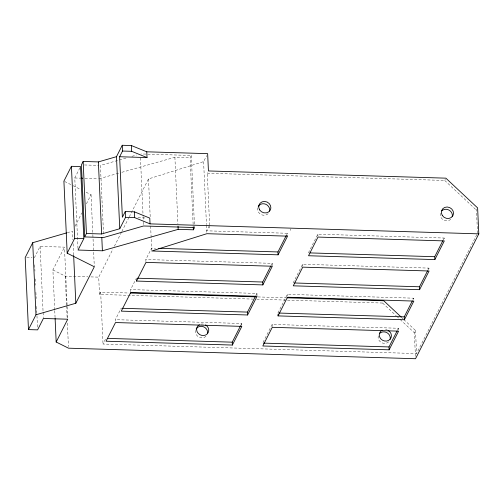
<?xml version="1.0" encoding="UTF-8"?>
<svg xmlns="http://www.w3.org/2000/svg" width="504" height="504" viewBox="0 0 504 504"><rect width="100%" height="100%" fill="white"/><g stroke="black" fill="none" stroke-linecap="round" stroke-linejoin="round"><path stroke-width="0.38" stroke-dasharray="2.52 1.89" d="M34.335 257.815L40.112 246.412L64.462 247.149L67.133 305.897M77.975 248.485L74.775 177.988L80.212 167.259M54.722 309.903L52.907 269.955L64.462 247.149M75.039 226.271L81.793 212.94M86.417 203.818L91.041 194.695L85.472 191.911M253.644 299.118L99.508 294.437L98.721 277.137L112.94 249.077M114.364 246.273L121.47 232.243M121.823 231.538L128.936 217.507M129.289 216.808L148.485 178.926L203.603 161.639L206.64 155.654M99.508 294.437L100.668 292.15L128.974 293.013M193.139 224.337L190.115 157.758L191.274 155.478L141.044 153.947M476.803 234.656L416.562 353.562L103.024 344.037L105.909 338.335M115.435 321.105L115.372 319.662L121.149 308.259M130.706 291.747L130.605 289.586L136.389 278.183M145.946 261.671L145.845 259.51L151.622 248.107L155.547 248.226M209.632 225.118L207.276 173.231L207.856 172.091M209.311 225.748L206.747 230.819L287.412 233.27L287.545 236.149M241 324.885L241.7 323.499L115.372 319.662M255.887 295.495L256.939 293.423L130.605 289.586M271.127 265.419L272.179 263.346L145.845 259.51M286.713 234.65L287.412 233.27M263.031 342.405L272.141 324.425L398.469 328.261L398.57 330.422M277.918 313.022L287.381 294.349L413.708 298.185L413.771 299.628M293.158 282.946L302.614 264.272L428.948 268.109L429.043 270.27M308.391 252.869L317.854 234.196L444.181 238.033L444.282 240.194M287.456 300.145L382.612 303.036L383.185 301.896M207.276 173.231L444.717 180.445L445.297 179.304M397.417 330.341L398.469 328.261M413.009 299.571L413.708 298.185M427.896 270.182L428.948 268.109M443.136 240.106L444.181 238.033M415.428 356.366L414.357 332.785L415.516 330.504L403.609 319.347M477.515 233.257L476.469 210.2L477.042 209.059M125.981 158.061L100.422 165.451L103.622 235.948M131.991 156.316L136.502 155.012M67.29 232.709L72.551 231.185L72.941 239.803M99.124 178.731L118.824 173.156M121.861 172.299L174.894 157.292L190.115 157.758M84.458 164.966L98.904 165.407M74.775 177.988L80.275 178.158M84.987 178.296L98.343 178.706M138.033 217.747L146.645 218.012M26.725 257.582L32.048 257.746M52.907 269.955L65.236 276.123L87.822 276.809M90.934 276.904L98.721 277.137M257.941 296.932L286.253 297.795M256.788 299.212L286.669 300.119M64.606 181.478L72.255 185.308M72.954 185.655L80.602 189.479M444.717 180.445L476.469 210.2M401.909 317.753L403.043 318.818M382.612 303.036L396.213 315.788M396.78 316.317L399.615 318.975M400.182 319.505L414.357 332.785M415.516 330.504L416.562 353.562M317.854 234.196L317.955 236.357M302.614 264.272L302.715 266.433M290.367 229.011L290.436 230.448M287.381 294.349L287.444 295.791M272.179 263.346L272.273 265.507M272.141 324.425L272.236 326.586M256.939 293.423L257.034 295.583M241.7 323.499L241.8 325.66M209.702 226.561L209.765 227.997M203.603 161.639L206.457 224.532M206.495 225.313L206.81 232.262M191.274 155.478L194.506 226.756M174.894 157.292L177.918 223.871M148.485 178.926L150.198 216.657M150.627 226.094L151.723 250.268M140.44 157.84L143.073 215.806M143.105 216.588L143.319 221.287M143.357 222.069L143.501 225.206M100.668 292.15L103.024 344.037M91.041 194.695L92.818 233.856M92.856 234.643L94.311 266.755M73.118 243.716L73.653 255.465M67.164 306.678L67.738 319.208M65.236 276.123L66.553 305.103M66.591 305.884L67.158 318.421M67.372 323.121L68.443 346.613M54.76 310.685L55.112 318.522M40.112 246.412L43.344 317.69M34.65 264.865L34.94 271.127M35.293 278.964L35.576 285.226M35.897 292.276L36.181 298.544M36.54 306.375L36.824 312.644M36.962 315.775L37.535 328.306M388.672 341.832A6.205 5.651 26.9 0 1 381.364 342.525A6.205 5.651 26.9 0 1 378.233 335.954M206.023 336.281A6.205 5.651 26.9 0 1 198.715 336.974A6.205 5.651 26.9 0 1 195.583 330.404M200.863 324.179A6.205 5.651 26.9 0 1 204.013 324.274M385.604 329.616A6.205 5.651 26.9 0 1 387.671 330.196M268.134 213.696A6.205 5.651 26.9 0 1 260.826 214.389A6.205 5.651 26.9 0 1 257.695 207.818M450.778 219.246A6.205 5.651 26.9 0 1 443.47 219.939A6.205 5.651 26.9 0 1 440.339 213.368"/><path stroke-width="0.76" d="M66.534 232.924L32.71 242.714L25.2 257.538L28.47 329.597L37.605 329.874L43.382 318.471L67.738 319.208L56.177 342.021L68.513 348.182L415.535 358.728L478.8 233.856L477.622 207.913L445.87 178.164L208.436 170.951L207.648 153.657L146.765 151.805L131.393 145.549L122.258 145.272L116.481 156.675L119.757 228.74L101.644 233.976L86.423 233.516L84.691 236.937L103.692 237.51L143.533 225.987L194.544 227.537L193.391 229.818L178.17 229.358L102.4 250.79L78.044 250.047L83.822 238.644L80.552 166.585L71.417 166.307L63.907 181.131L67.183 253.191L94.311 266.755L75.82 303.244L35.986 314.773L28.47 329.597M116.481 156.675L98.374 161.916L83.154 161.456L81.421 164.877L84.691 236.937M67.183 253.191L74.693 238.367L71.417 166.307M478.8 233.856L150.041 223.871L149.776 218.106L134.404 211.844L125.269 211.567L122.377 217.268L119.631 156.738L122.522 151.036L122.258 145.272M119.757 228.74L125.534 217.331L125.269 211.567M136.515 281.062L145.977 262.389L272.305 266.232L262.849 284.905L136.515 281.062L136.452 279.619M232.369 345.057L241.832 326.384L115.504 322.541L106.042 341.214L232.369 345.057L232.237 342.172L240.647 325.578M247.609 314.981L257.072 296.308L130.738 292.465L121.281 311.138L247.609 314.981L247.477 312.096L255.534 296.188M262.849 284.905L262.716 282.019L270.774 266.112M278.082 254.822L287.545 236.149L206.879 233.698L151.754 250.986L278.082 254.822L277.956 251.943L286.36 235.343M278.05 315.901L287.507 297.228L413.841 301.071L404.378 319.744L278.05 315.901L277.981 314.464M389.138 349.82L398.601 331.147L272.273 327.31L262.811 345.983L389.138 349.82L389.012 346.935L397.07 331.027M404.378 319.744L404.246 316.858L412.304 300.951M419.618 289.668L429.074 270.994L302.747 267.151L293.284 285.825L419.618 289.668L419.486 286.782L427.543 270.875M434.858 259.591L444.314 240.912L317.986 237.075L308.524 255.749L434.858 259.591L434.725 256.706L442.783 240.799M122.522 151.036L131.651 151.313L147.029 157.576L146.765 151.805M119.631 156.738L147.029 157.576M81.062 178.183L82.631 178.227M125.534 217.331L134.662 217.615L150.041 223.871M74.693 238.367L83.822 238.644M158.684 248.321L277.956 251.943M309.966 252.913L434.725 256.706M137.17 278.208L262.716 282.019M294.727 282.99L419.486 286.782M130.549 293.063L255.585 296.862M287.041 297.814L383.764 300.756L401.341 317.224M121.93 308.284L247.477 312.096M278.706 313.047L404.246 316.858M107.478 338.386L232.237 342.172M263.466 343.123L389.012 346.935M193.246 226.687L193.391 229.818M178.025 226.22L178.17 229.358M131.393 145.549L131.651 151.313M134.404 211.844L134.662 217.615M98.374 161.916L101.644 233.976M101.795 237.472L102.4 250.79M83.154 161.456L86.423 233.516M73.653 255.465L75.82 303.244M55.112 318.522L56.177 342.021M32.71 242.714L35.986 314.773M379.688 333.415A6.205 5.651 26.9 0 1 386.996 332.722A6.205 5.651 26.9 0 1 390.127 339.293M196.132 329.03A6.205 5.651 26.9 0 1 203.622 326.819A6.205 5.651 26.9 0 1 207.484 333.749M205.506 324.897A6.205 5.651 26.9 0 1 207.522 333.642A6.205 5.651 26.9 0 1 198.192 333.358A6.205 5.651 26.9 0 1 199.42 324.708M388.156 330.441A6.205 5.651 26.9 0 1 390.165 339.192A6.205 5.651 26.9 0 1 380.841 338.909A6.205 5.651 26.9 0 1 382.064 330.259M258.237 206.445A6.205 5.651 26.9 0 1 265.728 204.233A6.205 5.651 26.9 0 1 269.59 211.157M441.8 210.829A6.205 5.651 26.9 0 1 449.102 210.137A6.205 5.651 26.9 0 1 452.233 216.707M442.304 215.479A6.205 5.651 26.9 0 0 452.844 215.8A6.205 5.651 26.9 0 0 447.18 206.993A6.205 5.651 26.9 0 0 442.304 215.479M259.654 209.929A6.205 5.651 26.9 0 0 270.201 210.25A6.205 5.651 26.9 0 0 264.537 201.442A6.205 5.651 26.9 0 0 259.654 209.929"/></g></svg>
